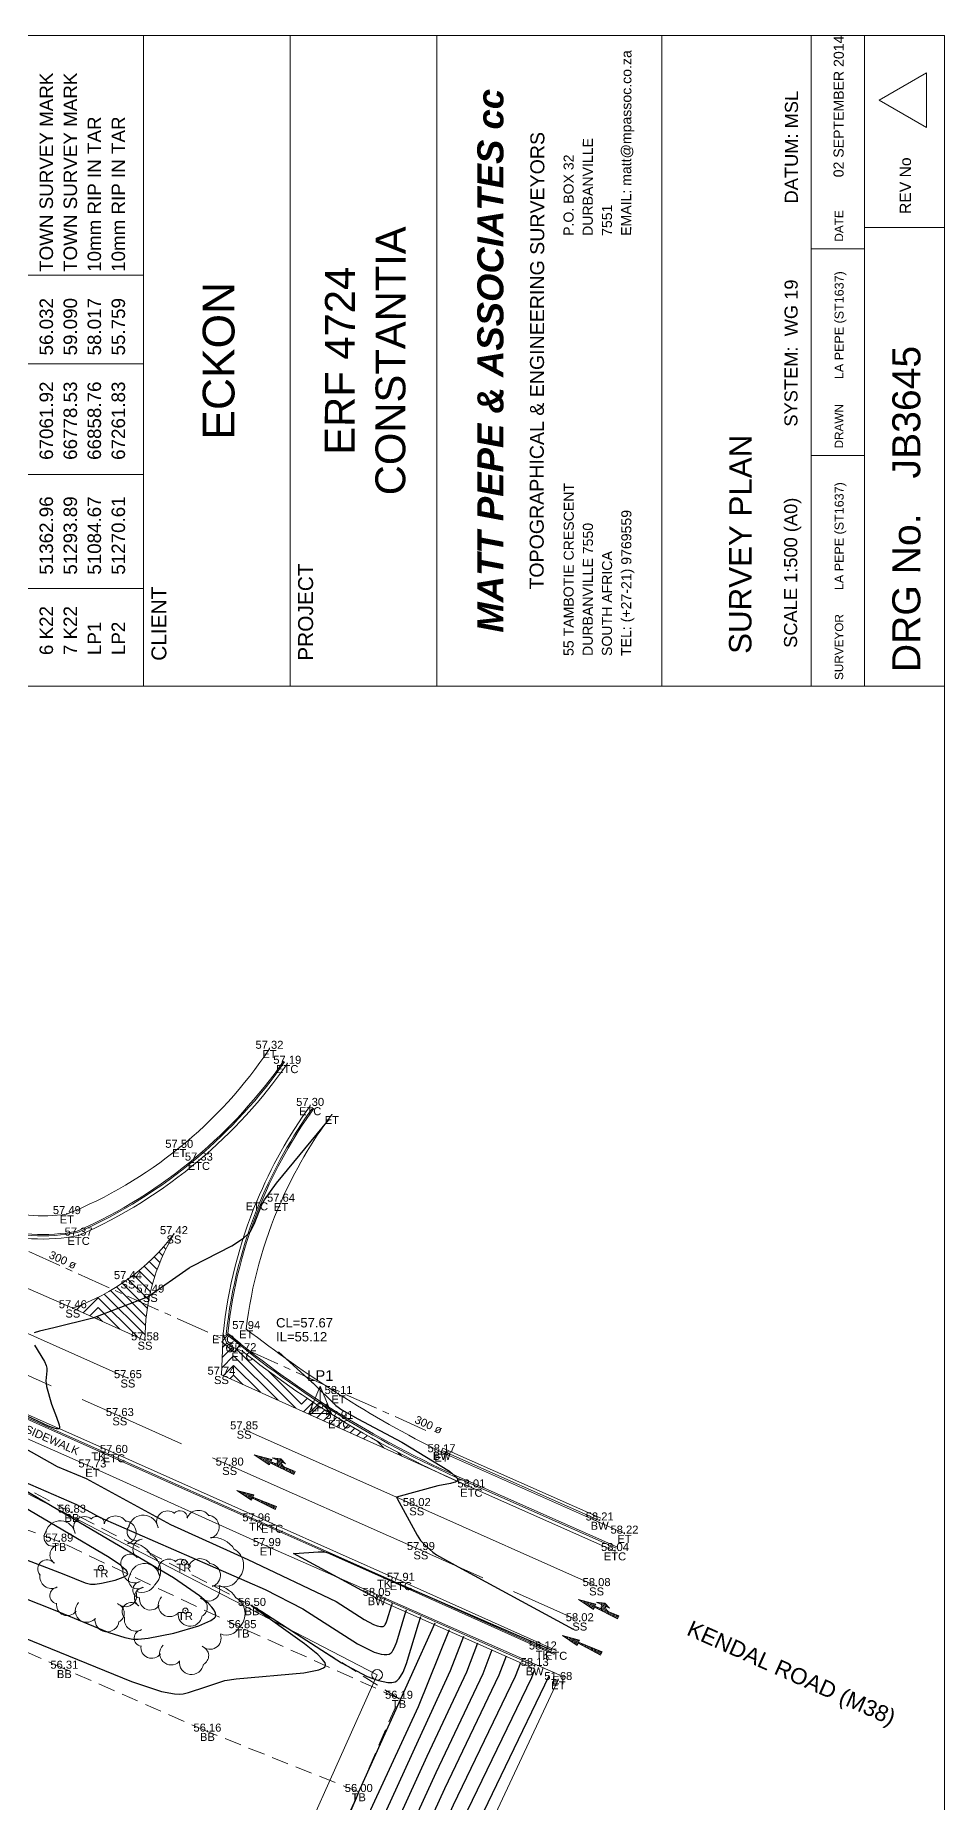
# Model space of a CAD drawing. Header units: metres. Extents: x -244 to 200, y -283 to 282.
# Drawn here: x 114.8 to 200, y 116.9 to 282.5 of the extents above; entities that cross this region are included whole.
import ezdxf
from ezdxf.enums import TextEntityAlignment as Align

# ---------------------------------------------------------------- set-up
doc = ezdxf.new("R2010")
doc.units = ezdxf.units.M
for name, pattern in [('CENTER', [50.800000000000004, 31.75, -6.35, 6.35, -6.35]), ('DASHED2', [9.524999999999999, 6.35, -3.175]), ('HIDDEN2', [4.762499999999999, 3.175, -1.5875])]:
    doc.linetypes.add(name, pattern=pattern)
for name, color, linetype, lineweight in [('BANKS', 12, 'Continuous', 0), ('CONTOURS', 1, 'Continuous', 0), ('CONTROL', 7, 'Continuous', 0), ('DESCRIPTIONS', 1, 'Continuous', 0), ('LEVELS', 1, 'Continuous', 0), ('POINTS', 1, 'Continuous', 0), ('ROAD_PAINT', 12, 'Continuous', 0), ('ROADS', 5, 'Continuous', 0), ('STORM_WATER', 1, 'Continuous', 0), ('SW_TEXT', 10, 'Continuous', 0), ('TITLE', 3, 'Continuous', 0), ('TREES', 14, 'Continuous', 0), ('WALLS', 11, 'Continuous', 0)]:
    doc.layers.add(name, color=color, linetype=linetype, lineweight=lineweight)
doc.layers.add('CADASTRAL', color=7, linetype='Continuous')
doc.styles.add('Arial', font='arial.ttf', dxfattribs={"height": 1.68})
doc.styles.add('Arial Bold Italic', font='arialbi.ttf', dxfattribs={"height": 3.92})
doc.styles.add('DEFAULT', font='Arial', dxfattribs={"height": 2.24})
doc.styles.add('DEFAULT$0$', font='Arial', dxfattribs={"height": 2.4})
pattern_1 = [(45, (0, 0), (1.110223024625157e-16, 0.9071423681210248), [8.9802589, -8.9802589]), (135, (0, 0), (-1.110223024625157e-16, -0.9071423681210248), [8.9802589, -8.9802589])]

msp = doc.modelspace()

# ---------------------------------------------------------------- hatches: boundary and pattern name
at = {"layer": 'ROAD_PAINT', "linetype": 'Continuous', "lineweight": 0}
h = msp.add_hatch(dxfattribs=at)
h.set_pattern_fill('LT124 RAILW', color=2, scale=0.5, style=0)
h.set_pattern_definition(pattern_1)
edge = h.paths.add_edge_path(flags=0)
edge.add_arc((144.1604263566438, 160.3324543999698), 19.12160249321646, 149.09974072952, 170.4884177566396)
edge.add_line((125.3017034994596, 163.4922414346445), (121.9945055303787, 164.9824276622273))
edge.add_arc((111.2603352978246, 182.730514333048), 20.74167281239429, 301.1658499350459, 322.6685982181693)
edge = h.paths.add_edge_path(flags=0)
edge.add_line((121.9945055303787, 164.9824276622273), (125.3017034994596, 163.4922414346445))
edge.add_arc((144.16042635664, 160.3324543999701), 19.12160249321266, 170.4884177566386, 180.4021010712116)
edge.add_line((125.0392947515138, 160.1982603319921), (118.2709947516414, 163.2095603328198))
edge.add_arc((111.2603352978258, 182.7305143330452), 20.74167281239121, 289.7549938360876, 301.1658499350472)
h = msp.add_hatch(dxfattribs=at)
h.set_pattern_fill('LT124 RAILW', color=2, scale=0.5, style=0)
h.set_pattern_definition(pattern_1)
edge = h.paths.add_edge_path(flags=0)
edge.add_line((132.2071947516743, 156.9777603321709), (155.6321947517848, 146.4155603311963))
edge.add_line((155.6321947517848, 146.4155603311963), (152.4403903608142, 147.854726877248))
edge.add_arc((193.1492168496629, 233.8803530768523), 95.17151315983803, 238.38374815836738, 244.6756709999857, ccw=False)
edge.add_arc((193.1492168496688, 233.8803530768614), 95.1715131598489, 231.7067398433437, 238.3837481583673, ccw=False)
edge.add_line((134.1726947517613, 159.1850603311313), (133.23609475165, 159.5533603318036))
edge.add_line((133.23609475165, 159.5533603318036), (132.6926947516841, 159.9642603322864))
edge.add_line((132.6926947516841, 159.9642603322864), (132.3611947517275, 160.8006603321992))
edge.add_line((132.3611947517275, 160.8006603321992), (132.2071947516743, 156.9777603321709))

# ---------------------------------------------------------------- linework, layer by layer
at = {"layer": 'BANKS', "color": 9, "linetype": 'HIDDEN2', "lineweight": 0, "ltscale": 0.5}
for p, q in [((118.1945947515124, 144.0500603322871), (109.3831947517174, 148.7381603317335)), ((135.0694947517405, 135.3103603324853), (118.1945947515124, 144.0500603322871)), ((117.4781947518059, 129.4265603329986), (103.7124947515986, 135.4863603315316)), ((148.8514947516306, 126.6108603328466), (135.0694947517405, 135.3103603324853)), ((130.889594751643, 123.5321603324264), (117.4781947518059, 129.4265603329986)), ((145.0757947516831, 117.8762603322975), (130.889594751643, 123.5321603324264))]:
    msp.add_line(p, q, dxfattribs=at)
at = {"layer": 'BANKS', "color": 1, "linetype": 'HIDDEN2', "lineweight": 0, "ltscale": 0.5}
for p, q in [((117.0077947515092, 141.3379603326321), (106.8759947516519, 145.0597603321075)), ((134.1746947516513, 133.2264603315853), (117.0077947515092, 141.3379603326321)), ((148.8514947516306, 126.6108603328466), (134.1746947516513, 133.2264603315853)), ((145.0757947516831, 117.8762603322975), (148.8514947516306, 126.6108603328466)), ((138.4834947515992, 103.1238603317179), (145.0757947516831, 117.8762603322975))]:
    msp.add_line(p, q, dxfattribs=at)
at = {"layer": 'CADASTRAL', "color": 1, "linetype": 'Continuous', "lineweight": 0}
for p, q in [((97.18589475173212, 154.5443603326567), (146.806894751775, 128.8553603319451)), ((146.806894751775, 128.8553603319451), (107.5498947516826, 41.37536033196375))]:
    msp.add_line(p, q, dxfattribs=at)
msp.add_circle((146.806894751775, 128.8553603319451), 0.5, dxfattribs=at)
at = {"layer": 'CONTOURS', "color": 6, "linetype": 'Continuous', "lineweight": -3, "flags": 128}
for points in [[(129.2781004244753, 167.0571681335568), (129.4578187727893, 167.1576688480563), (133.1844633676374, 169.0654739746824), (134.2802659919253, 169.7767300056294), (134.7512183849321, 170.1975175528787), (134.8844041795456, 170.367450743448), (135.0138679231168, 170.5777257173322), (135.2627550960169, 171.0891279592179), (136.0038057105339, 172.927905025892), (136.2429298291172, 173.3650591098703), (137.358271949779, 174.9174495544285), (142.2550264032325, 180.8341206521727)], [(129.2781004244753, 167.0571681335568), (129.1649219605679, 166.9749201051891), (125.3319641818162, 164.2769192545675), (120.154729040747, 162.2735271234997), (116.4802579622628, 161.3809988517314), (115.1616933559926, 161.0624590404332), (114.6451764309241, 160.8989426409826)], [(114.6887304294142, 159.7532277950086), (115.6264956353843, 158.2054001702927), (115.7779779389675, 157.8531618611887), (115.8143863073274, 157.7021871935576), (115.824986186708, 157.5914756902494), (115.8235751534157, 157.331423657015), (115.7538572792037, 156.3951929118484), (115.7610223264419, 156.1691044634208), (115.8126255095922, 155.8767688986845), (116.2891303842407, 154.2204711535014), (116.7419905443094, 153.0142200444825), (116.9964086288455, 152.2708963709883), (117.0339218085428, 152.0508956797421), (117.0322523243449, 151.9978735316545), (117.0224419335791, 151.9566364558414), (117.0038582555717, 151.9281620713882), (116.9628438909494, 151.9048672011122), (116.9048942517984, 151.8946637306362), (116.8313136320503, 151.8966135596856), (116.7434063256005, 151.9097785861231), (116.529828828352, 151.9660018328577), (115.988142526141, 152.1717542796396), (113.9852686309896, 153.0835958141834)], [(108.739395934972, 152.911723582074), (116.8167218412855, 148.3861085828394), (119.5246651645866, 147.2463582116179), (127.4187838792204, 142.9271472841501), (134.6709487079497, 139.6659033652395), (142.9466400485981, 135.7340744202957), (145.5949055133824, 134.028205987066), (146.4487688165028, 133.5740242186002), (146.8172648012769, 133.4333730246872), (147.1310945060905, 133.3696022154763), (147.2638276670914, 133.3710595937446), (147.3784760543858, 133.3971522338688), (147.4235221529816, 133.420953488443), (147.4676429090323, 133.4579060203396), (147.510850769846, 133.5070073809475), (147.5531581827163, 133.5672551230527), (147.6351214538881, 133.7171799596399), (147.7516241837657, 134.0006038765423), (148.1466771067863, 135.3254910856485), (148.2293812246935, 135.5691803102382)], [(103.1340852836729, 140.2310386993922), (116.4232663524308, 134.9835412907414), (121.6525515758185, 132.8242303319275), (123.1450182731424, 132.3487734389491), (123.9117161818795, 132.2087408239022), (124.3889080960726, 132.194381584879), (125.335365865918, 132.2809742214158), (127.7300145358895, 132.7512421761639), (130.082780494602, 133.4526238064282), (131.2067724610752, 133.9508323040791), (131.5406314800857, 134.1871232339181), (131.6367044665094, 134.2988571026362), (131.6802741396241, 134.4050943772309), (131.6592330035783, 134.6395193785429), (131.5341049886556, 134.9080086830072), (131.3125770139086, 135.2076893644407), (131.002335998397, 135.5356884966604), (130.1464625212611, 136.2651504101232), (127.7083835159719, 137.9374869042076), (117.3915763615587, 143.9966173353605), (109.5221852570248, 148.6178209050559)], [(109.9576612985911, 148.5634059445001), (118.6288188586623, 144.8061852394603), (120.8495567763312, 143.5951240845025), (136.2935097713198, 136.8473218949512), (139.8334671578195, 135.0509915272705), (144.9646009006465, 131.7588134226389), (146.5298383820045, 130.9902000189759), (147.1840174959798, 130.7916067144834), (147.4691557495098, 130.7508005071431), (147.7225773638566, 130.753583015874), (147.9414705113668, 130.8034005519003), (148.0274750556783, 130.8488432453014), (148.1117128839614, 130.9193950966001), (148.1942077613348, 131.0131421755068), (148.2749834528731, 131.1281705517322), (148.4314723388452, 131.4144154796377), (148.6539059014977, 131.9555443590507), (149.4081631553418, 134.4850935153663), (149.5660665075702, 134.9503586855717)], [(107.1453038353793, 142.2121332264505), (117.4348776015904, 138.2904468392953), (119.440060250301, 137.4790470786393), (119.9197534377963, 137.361769029405), (120.123674925002, 137.3413072191179), (120.3589744320125, 137.3483718559146), (120.975365124119, 137.4314273381606), (122.233832408223, 137.7310736742802), (122.996658738477, 138.0012386031449), (123.2963592493834, 138.1617522882298), (123.3595704979962, 138.2125888373703), (123.4015605152526, 138.2614236585796), (123.4206032388611, 138.3078561173752), (123.4114069215793, 138.4103147815913), (123.3567180053578, 138.5276617170312), (123.2598961636613, 138.6586412717588), (123.1243010699691, 138.8019977938384), (122.7502298204563, 139.1208191346377), (121.684633930061, 139.8517367509194), (117.3234482885528, 142.4108952088282), (113.6734816728567, 144.5741410688497)], [(105.1956628379194, 135.7933427472599), (123.7712796347114, 128.2196506112814), (126.5998840250104, 127.2884340486489), (127.7981839990098, 127.069571995642), (128.2907685871178, 127.0475670895539), (128.6024499257546, 127.081826582551), (129.1320383659986, 127.1982932803221), (130.7294653217323, 127.73120380193), (132.5138228119104, 128.3252424555831), (133.5781261618031, 128.4932468254119), (139.9221968964048, 129.0555758769624), (141.3420352508838, 129.3247032049112), (141.7738888940585, 129.5014186883345), (141.903338072887, 129.6026347437873), (141.968674057789, 129.7133069541305), (141.9693571442331, 129.8333102604374), (141.9152539553179, 129.977141094394), (141.8104164184842, 130.1428876370192), (141.6588964611583, 130.328638066072), (141.2320169947488, 130.7525033014826), (139.9963538230077, 131.7561602955684), (135.0651572553033, 135.3002587356605), (135.0710878105529, 135.3167547998019), (136.0060294267824, 134.7818927890621), (143.466962844359, 129.9674547477625), (145.8792198614101, 128.6985248425044), (146.9202871836387, 128.3069771653973), (147.806557851749, 128.1306896749884), (148.1811547850812, 128.1357642803341), (148.5044649683477, 128.2096488699317), (148.6314279583749, 128.2767330026254), (148.7557828588979, 128.3808841728605), (148.8775647528237, 128.5192769705318), (148.99680872303, 128.6890859818086), (149.2278232238095, 129.1116510005668), (149.5561876192369, 129.9104848420247), (150.66964920389, 133.6446959450841), (150.9027517904469, 134.3315370609052)], [(126.6052351702601, 75.15616793185472), (126.900525075107, 75.73941463325173), (142.2919066227332, 107.8013154598884), (150.6767021020059, 125.8982570860535), (153.5761223562004, 133.093893810641)], [(121.2773971778079, 61.97826268104836), (121.4816301463798, 62.37428504088894), (143.2750815819309, 106.5209420886822), (150.6748941114274, 122.729346383363), (153.6802037123926, 129.2606753967702), (154.9128076390625, 132.4750721850432)], [(123.0736218958045, 62.61919762892649), (123.250379084282, 62.96194248227403), (145.1826483858968, 107.3848943309858), (151.4976034854917, 121.2170481798239), (155.2026557887875, 129.1262982646003), (156.2494929219392, 131.8562505603768)], [(126.6660713317979, 63.90106752375141), (126.7878769600939, 64.13725736457855), (148.9977819938431, 109.1127988155931), (153.1430222335694, 118.1924517718144), (158.2475599415266, 128.8575440011919), (158.9228634876781, 130.6186073110439)], [(128.4622960497945, 64.54200247116387), (128.5566258980034, 64.72491480596364), (150.905348797809, 109.9767510578968), (153.9657316076118, 116.6801535668783), (159.770012017907, 128.7231668699533), (160.2595487705548, 129.9997856863774)], [(130.2585207677912, 65.18293741857633), (130.325374835913, 65.31257224688306), (152.8129156017749, 110.8407032997347), (154.7884409816616, 115.1678553633392), (161.2924640942801, 128.5887897377834), (161.5962340534315, 129.3809640607797)]]:
    msp.add_lwpolyline(points, dxfattribs=at)
at = {"layer": 'CONTOURS', "color": 1, "linetype": 'Continuous', "lineweight": -3, "flags": 128}
for points in [[(140.6769983875565, 156.2855888768099), (137.5690068895274, 159.1209233701229)], [(140.6769983875565, 156.2855888768099), (140.7595014251856, 156.2068559206091), (142.9391614126071, 154.1033863537014), (143.5050816822477, 153.688920984976), (145.0026634702663, 152.8570556687191), (149.1081460587739, 150.6544976579025), (153.592955966611, 147.9375225142576), (154.1563944823283, 147.4454808142036), (154.2624841569923, 147.3100464325398), (154.3214725395155, 147.1914508496411), (154.3296158038211, 147.0912234894931), (154.2988241949861, 147.0331155722961), (154.2325424915834, 146.9775419323705), (154.1334343308699, 146.9243873427622), (154.0041633500878, 146.8735365755856), (153.6657874774174, 146.778285596054), (152.4784530529578, 146.5724090836011), (148.6081335854105, 145.5162911573425), (148.6790172137626, 145.3867703471333), (150.5411497141758, 141.9346975972876), (150.8807339374907, 141.4558924599551), (151.3994129602797, 140.8993429220282), (152.0095631291988, 140.3481034510769), (152.3702505428009, 140.0985519159585), (154.3859204109104, 138.9890407095663), (165.1876553158509, 133.1284723100252)], [(146.3833466841243, 136.2195489006117), (146.1195373359879, 136.3457567947917), (138.9719237887475, 140.2305040485226), (139.0688680833264, 140.2352422610857), (141.286795098189, 140.3919814117253), (141.8554297852607, 140.366061842069), (142.2127275535823, 140.2895832848735), (142.8240202963061, 140.0801057238132), (145.4817306104087, 138.8531718007289), (163.1908271018183, 131.1635609571822)], [(146.3833466841243, 136.2195489006117), (146.8154815974049, 135.9909039158374), (146.8926959418313, 136.1880019358359)], [(145.0223627366213, 117.8975631571375), (145.0875692839109, 117.9034992097877), (145.2200320267075, 118.1673888745718), (152.2394370733236, 133.7127154362388)], [(124.8698466138012, 63.26013257633895), (125.0191280221989, 63.54959992365912), (147.09021518987, 108.2488465732895), (152.3203128595196, 119.7047499758191), (156.7251078651534, 128.9919211333618), (157.5861782048014, 131.2374289357103)], [(132.0547454857879, 65.82387236598879), (132.0941237738152, 65.90022968826815), (154.7442782019934, 111.7572512188926), (162.932919336301, 128.7621424356475)], [(145.0223627366213, 117.8975631571375), (145.0389225199979, 117.8621957665309), (145.0231265759212, 117.758398281876), (144.8201002677597, 117.2875606627204), (138.4667491766377, 102.6023339834064)]]:
    msp.add_lwpolyline(points, dxfattribs=at)
at = {"layer": 'CONTROL', "color": 1, "linetype": 'Continuous', "lineweight": 0}
for p, q in [((141.4694897515575, 155.9202603329904), (140.4088347515563, 153.3595953325517)), ((142.5301647515545, 153.3595953325517), (141.4694897515575, 155.9202603329904)), ((141.4694897515575, 155.9202603329904), (141.4694947515527, 154.4202603329904)), ((141.4694947515527, 154.4202603329904), (140.4088347515563, 153.3595953325517)), ((141.4694947515527, 154.4202603329904), (142.5301647515545, 153.3595953325517)), ((140.4088347515563, 153.3595953325517), (142.5301647515545, 153.3595953325517))]:
    msp.add_line(p, q, dxfattribs=at)
msp.add_point((141.4694947515527, 154.4202603329904), dxfattribs=at)
at = {"layer": 'POINTS', "color": 1, "linetype": 'Continuous', "lineweight": 0}
for p in [(136.706294751013, 187.5232603321783), (138.3754947510315, 186.1183603308164), (140.518994750928, 182.1725603318773), (142.5588947509386, 181.353960333392), (128.2515947504289, 178.2428603307344), (130.087794750958, 177.0425603338517), (135.5295947509439, 173.2578603341244), (137.7887947509662, 173.1935603348538), (117.7107947503901, 172.0284603317268), (118.8175947510317, 170.0153603325598), (127.7528947505052, 170.1522603319027), (123.4362947503832, 165.9387603318319), (125.5383947504452, 164.6747603323311), (118.27099475047, 163.2095603342168), (132.3611947511381, 160.8006603321992), (134.5283729401636, 161.2615420091897), (125.0392947503424, 160.1982603319921), (133.140294751036, 159.9602603334934), (134.1726947511852, 159.1850603306666), (123.4379947505586, 156.6554603320546), (132.2071947505028, 156.9777603326365), (141.469494750956, 154.4202603339218), (143.1836947511984, 155.1681603319012), (122.6790947504924, 153.1084603341296), (143.2576947511479, 152.8343603336252), (134.3299947505147, 151.8586603300646), (120.6791205713162, 149.8281269981526), (122.1250947510198, 149.6500603309833), (152.8359947510326, 149.7094603315927), (152.8690947505238, 149.8696603323333), (120.1066947510189, 148.2883603316732), (132.9781947503725, 148.4613603358157), (155.632194751197, 146.4155603311956), (150.513194750456, 144.6700603323989), (118.1945947515124, 144.0500603322871), (135.4749445885464, 143.2350222500972), (136.9552947511475, 143.0405603339896), (167.6577947510232, 143.3187603345141), (117.0077947515092, 141.3379603326321), (136.466794751097, 140.9190603303723), (169.9855947511897, 142.087660334073), (128.6965947511926, 139.385460332036), (150.9018947505756, 140.5500603322871), (169.0949947509071, 140.4557603322901), (120.9139947510266, 138.8561603310518), (147.4562759068285, 137.8985068304464), (149.0243947510171, 137.6653603324667), (146.7592947505982, 136.2497603339143), (167.3707947503572, 137.1685603354126), (128.8251947509489, 134.8614603346214), (135.0694947517405, 135.3103603324853), (134.1746947516513, 133.2264603315853), (165.7932947504232, 133.877960331738), (162.3314225056456, 131.2277223500423), (163.5765947509644, 131.1347603318281), (117.4781947518059, 129.4265603329986), (161.5731947511013, 129.6833603344858), (163.7820113182024, 128.3690532869659), (163.8688947509581, 128.8451603348367), (148.8514947516306, 126.6108603328466), (130.889594751643, 123.5321603324264), (145.0757947516831, 117.8762603322975)]:
    msp.add_point(p, dxfattribs=at)
at = {"layer": 'ROAD_PAINT', "color": 7, "linetype": 'Continuous', "lineweight": 0}
for p, q in [((103.0470947517388, 169.8943603322841), (118.2709947516414, 163.2095603328198)), ((125.0392947515138, 160.1982603319921), (118.2709947516414, 163.2095603328198)), ((123.43799475173, 156.6554603320546), (111.7596947516722, 161.8640603334643)), ((150.5131947516275, 144.6700603323989), (134.3299947516789, 151.8586603314616)), ((132.9781947515585, 148.4613603330217), (150.901894751747, 140.5500603322871)), ((167.3707947515504, 137.1685603326187), (150.5131947516275, 144.6700603323989)), ((165.6771947515226, 135.9187603332102), (167.074633940744, 134.9858954683925)), ((165.6771947515226, 135.9187603332102), (167.3016474542394, 135.4895441170508)), ((165.8333166577426, 135.8145406705129), (165.8068260771993, 135.8845088791606)), ((165.9914201612596, 135.7090036463291), (165.9380992351735, 135.849826434976)), ((166.1495213946418, 135.6034615856586), (166.069377429634, 135.8151417206564)), ((166.3076226280238, 135.4979195249883), (166.2006505876081, 135.7804592764717)), ((166.465723861406, 135.3923774643179), (166.3319265119337, 135.7457695256652)), ((166.6238250947877, 135.2868354036475), (166.4631996699077, 135.7110870814811)), ((166.7819263281697, 135.1812933429773), (166.5944778643683, 135.6764023671611)), ((166.9400325980384, 135.0757490121718), (166.7257510223426, 135.6417199229766)), ((167.0841798589865, 135.0070738940686), (166.8570269466682, 135.6070301721703)), ((167.1483883611436, 135.1495258778552), (166.9883051411284, 135.5723454578506)), ((167.074633940744, 134.9858954683925), (167.1654393461422, 135.1873549278559)), ((167.2125968633007, 135.2919778616418), (167.1195782991026, 135.5376630136662)), ((169.3360906975311, 134.087765738741), (167.1654393461422, 135.1873549278559)), ((167.2108420488413, 135.2880846575877), (167.3016474542394, 135.4895441170508)), ((167.82760401439, 135.0431424751762), (167.2108420488413, 135.2880846575877)), ((167.2727982014142, 135.1329711619134), (167.2146411969496, 135.2865782682633)), ((167.2768053654575, 135.4344298454281), (167.2508542234283, 135.5029732628599)), ((167.3496055623419, 135.6497192521881), (168.1591398866685, 135.5635787116762)), ((167.8532542109982, 135.4227057386919), (167.3496055623419, 135.6497192521881)), ((167.4189764604708, 135.058920640432), (167.353690568573, 135.2313569107006)), ((167.4484466096405, 135.6051678501644), (167.4350237766663, 135.6406319213802)), ((167.5651547195274, 134.9848701189507), (167.4927427065477, 135.1761282465161)), ((167.5909036299131, 135.5409570778721), (167.5581251327476, 135.6275332374655)), ((167.7113352487193, 134.9108246339556), (167.6317971146577, 135.1209046188183)), ((167.7333556136989, 135.4767485757148), (167.6812264888293, 135.6144345535512)), ((167.8575135077759, 134.8367741124742), (167.7708464862813, 135.0656832612555)), ((168.1498700258889, 134.6886730695113), (167.8043278449106, 135.6013358696368)), ((167.8231654899203, 135.3307438596367), (167.8086697528967, 135.2350743601763)), ((167.8086697528967, 135.2350743601763), (167.8101610591165, 135.1383192146355)), ((167.8101610591165, 135.1383192146355), (167.82760401439, 135.0431424751762)), ((168.0036917668323, 134.7627235909929), (167.8122049262739, 135.268487939636)), ((167.8532542109982, 135.4227057386919), (167.8231654899203, 135.3307438596367)), ((168.2960482849458, 134.6146225480298), (167.9274292009923, 135.5882371857221)), ((168.1954204792494, 135.1924592308654), (168.05053559356, 135.5751362316724)), ((168.1591398866685, 135.5635787116762), (168.5885812380366, 135.0912660089875)), ((168.3031685853293, 135.2199122969505), (168.1829816845075, 135.5373557799202)), ((168.5885812380366, 135.0912660089875), (168.1856623191112, 135.2728768197843)), ((168.1856623191112, 135.2728768197843), (168.2007057381692, 135.1621052862712)), ((168.2007057381692, 135.1621052862712), (168.2355498066867, 135.0558856728939)), ((168.2355498066867, 135.0558856728939), (168.2890445160144, 134.9577298349226)), ((168.4422288141372, 134.5405770630348), (168.2755838087164, 134.9807279495166)), ((168.2890445160144, 134.9577298349226), (168.3594253198013, 134.8708751883029)), ((168.3594253198013, 134.8708751883029), (168.4443637098037, 134.7981952562787)), ((168.4456205691151, 135.1557037947933), (168.3854242674883, 135.3147082243862)), ((169.4722988056284, 134.3899549279357), (168.4443637098037, 134.7981952562787)), ((168.5884121096803, 134.4665242714182), (168.466106183723, 134.7895646265498)), ((168.5880775893878, 135.0914930225009), (168.5878645803337, 135.0920556323659)), ((168.734590368737, 134.3924737499368), (168.6051532852112, 134.7343382325008)), ((168.8807686277935, 134.3184232284551), (168.7442076933212, 134.6791146048027)), ((169.0269468868501, 134.2443727069736), (168.8832570649448, 134.6238932472399)), ((169.1731251459066, 134.1703221854922), (169.0223092029198, 134.5686645830556)), ((169.3193056750985, 134.0962767004974), (169.1613636110297, 134.5134409553577)), ((169.3929280709049, 134.2138642509054), (169.300412982653, 134.4582195977949)), ((169.3360906975311, 134.087765738741), (169.4722988056284, 134.3899549279357)), ((169.4571365730619, 134.3563162346922), (169.439465120628, 134.4029909336106)), ((164.1902947516501, 132.5375603321008), (165.5474028598667, 131.6097089811639)), ((164.1902947516501, 132.5375603321008), (165.7749704272935, 132.100006278475)), ((164.2542812611146, 132.4938096894177), (164.2436666284059, 132.5228235115746)), ((164.4078195695052, 132.3888348632483), (164.3717231319167, 132.4874623170147)), ((164.5613578778959, 132.2838600370791), (164.4997868140761, 132.4521037497521)), ((164.7149033649352, 132.178887838207), (164.6278455932627, 132.4167474581651)), ((164.8684416733259, 132.0739130120377), (164.7559092754222, 132.3813888909024)), ((165.0219799817166, 131.9689381858683), (164.8839657789333, 132.3460276963423)), ((165.1755182901072, 131.863963359699), (165.0120294610927, 132.3106691290798)), ((165.3290565984978, 131.7589885335296), (165.1400882402791, 132.2753128374927)), ((165.4825949068885, 131.6540137073603), (165.2681496467631, 132.2399493672571)), ((165.5846010544382, 131.6898529773825), (165.3962084259497, 132.20459307567)), ((165.6617112844058, 131.7937050403654), (165.5242721081092, 132.1692345084074)), ((165.5474028598667, 131.6097089811639), (165.6384298868374, 131.8058279000884)), ((167.7502244815159, 130.7064711439468), (165.6384298868374, 131.8058279000884)), ((165.7133337516557, 131.9672092554984), (165.6523357902687, 132.1338759411447)), ((165.6839434003226, 131.9038873595507), (165.7749704272935, 132.100006278475)), ((167.8867650219718, 131.0006495223336), (165.6839434003226, 131.9038873595507)), ((165.8039259414385, 131.7196701898662), (165.7457864795127, 131.8785265057841)), ((165.9461405984711, 131.6456353393672), (165.8812354943792, 131.8229887571737)), ((166.0883575311794, 131.5716053918411), (166.0166796062727, 131.7674532842391)), ((166.2305721882121, 131.497570541342), (166.1521263454636, 131.7119106326556)), ((166.3727868452449, 131.4235356908429), (166.2875704573572, 131.6563751597207)), ((166.5150015022774, 131.3495008403438), (166.4230194722238, 131.6008374111102)), ((166.6572161593103, 131.2754659898447), (166.5584613084417, 131.5452970352025)), ((166.7994379949915, 131.2014337666428), (166.6939103233082, 131.489759286592)), ((166.9416526520243, 131.1273989161437), (166.8293593381748, 131.4342215379816)), ((167.0838673090569, 131.0533640656446), (166.9648011743927, 131.3786811620737)), ((167.2260819660895, 130.9793292151456), (167.1002501892592, 131.3231434134633)), ((167.3682966231222, 130.9052943646464), (167.2356943011528, 131.2676079405285)), ((167.510511280155, 130.8312595141474), (167.3711433160193, 131.2120701919179)), ((167.6527282128633, 130.7572295666212), (167.5065851522374, 131.1565298160103)), ((167.7704643409628, 130.7500781855698), (167.642034167104, 131.1009920673997)), ((167.7502244815159, 130.7064711439468), (167.8867650219718, 131.0006495223336)), ((167.8348318274093, 130.8887587761141), (167.7774831819704, 131.0454543187893))]:
    msp.add_line(p, q, dxfattribs=at)
at = {"layer": 'ROAD_PAINT', "color": 2, "linetype": 'Continuous', "lineweight": 0}
for p, q in [((132.2071947516743, 156.9777603321709), (132.3611947517275, 160.8006603321991)), ((155.6321947517863, 146.4155603311956), (132.2071947516743, 156.9777603321709)), ((135.2685947517384, 149.4660603324883), (136.68659475164, 148.5215603321431)), ((135.2685947517384, 149.4660603324883), (136.916270427432, 149.0325062780776)), ((135.4270137117275, 149.3605407924499), (135.4000792706588, 149.4314627189462)), ((135.5874434190135, 149.253687468627), (135.5332290903898, 149.396429770539)), ((135.7478708295431, 149.1468290353446), (135.6663840195804, 149.3613945253752)), ((135.9082982400725, 149.0399706020623), (135.7995338393117, 149.3263615769678)), ((136.0687256506022, 148.9331121687799), (135.9326864717456, 149.2913212223443)), ((136.2291530611312, 148.8262537354977), (136.0658362914767, 149.2562882739374)), ((136.3895804716607, 148.7193953022154), (136.1989912206673, 149.2212530287732)), ((136.5500129916498, 148.6125345721764), (136.3321410403987, 149.1862200803661)), ((136.6962526138071, 148.5430456091696), (136.4652936728326, 149.1511797257427)), ((136.7612140819482, 148.6875615605178), (136.598448602023, 149.1161444805786)), ((136.8261755500891, 148.832077511866), (136.7315984217542, 149.0811115321716)), ((136.9647352923324, 149.1949770888895), (137.785710427502, 149.1084662779096)), ((137.4756812382647, 148.965301413097), (136.9647352923324, 149.1949770888895)), ((137.0650084342215, 149.1499032375152), (137.0513606847683, 149.185850714277)), ((137.2095294950285, 149.0849394726172), (137.1762017807194, 149.1726957285755)), ((137.354045446376, 149.019978004476), (137.3010428766707, 149.1595407428743)), ((137.777215854352, 148.22128269569), (137.425883972622, 149.146385757173)), ((137.9255205162385, 148.1463450543042), (137.5507250685733, 149.1332307714715)), ((137.8228837652674, 148.7321803208499), (137.6755712739836, 149.1200734890134)), ((137.785710427502, 149.1084662779096), (138.2216623193264, 148.6299749264396)), ((137.9321143612258, 148.7601298351544), (137.8099136796606, 149.0819003049301)), ((136.68659475164, 148.5215603321431), (136.7784650219569, 148.7259387105169)), ((138.9806920489017, 147.6131765478422), (136.7784650219569, 148.7259387105169)), ((136.8244001571153, 148.8281278997039), (136.916270427432, 149.0325062780776)), ((137.4500641003488, 148.5803891901031), (136.8244001571153, 148.8281278997039)), ((136.887385586277, 148.6709034345454), (136.8282541373856, 148.8266043180813)), ((136.89113701823, 148.9765934632139), (136.8647510541882, 149.0460711775482)), ((137.0356902481635, 148.5959657931596), (136.9693104644103, 148.7707524958873)), ((137.1839949100498, 148.5210281517739), (137.1103696041377, 148.7148932674771)), ((137.3323018686929, 148.4460956198475), (137.2514310406221, 148.6590391485265)), ((137.4806065305793, 148.3711579784616), (137.392487367647, 148.6031873263325)), ((137.4452657525686, 148.8720188671508), (137.4306657395754, 148.774992844985)), ((137.4306657395754, 148.774992844985), (137.4322780711776, 148.6768824952484)), ((137.4322780711776, 148.6768824952484), (137.4500641003488, 148.5803891901031)), ((137.6289111924657, 148.2962203370759), (137.4342159114742, 148.8088786236354)), ((137.4756812382647, 148.965301413097), (137.4452657525686, 148.8720188671508)), ((138.2216623193264, 148.6299749264396), (137.8129055625802, 148.8137154670736)), ((137.8129055625802, 148.8137154670736), (137.8282745441804, 148.7014062073334)), ((137.8282745441804, 148.7014062073334), (137.8637171195668, 148.5937331848868)), ((137.8637171195668, 148.5937331848868), (137.9180635203613, 148.4942563100046)), ((138.0738274748815, 148.0714125223777), (137.9043902641488, 148.517562987306)), ((137.9180635203613, 148.4942563100046), (137.989521107105, 148.4062565694438)), ((137.989521107105, 148.4062565694438), (138.0757257468255, 148.3326453710434)), ((138.0766303125731, 148.6951683670133), (138.0154253858448, 148.8563401475768)), ((139.1184974543769, 147.9197441154028), (138.0757257468255, 148.3326453710434)), ((138.2221372462274, 147.9964725842351), (138.0977820343927, 148.323916215633)), ((138.2211513733803, 148.6302046021153), (138.2209347952723, 148.6307748807641)), ((138.3704419081137, 147.9215349428494), (138.2388360646607, 148.2680592839797)), ((138.5187465700001, 147.8465973014633), (138.379897501145, 148.212205165029)), ((138.6670512318864, 147.7716596600773), (138.5209538281699, 148.1563533428349)), ((138.8153558937727, 147.6967220186916), (138.6620129678976, 148.1004941144248)), ((138.9636628524159, 147.6217894867654), (138.8030744043818, 148.0446399954741)), ((139.0381959478496, 147.7411020843259), (138.9441307314065, 147.9887881732801)), ((138.9806920489017, 147.6131765478422), (139.1184974543769, 147.9197441154028)), ((139.1031574159905, 147.8856180356741), (139.0851898711342, 147.93292894487)), ((133.6480947517848, 146.1292603327893), (135.0196758327127, 145.215496818869)), ((133.6480947517848, 146.1292603327893), (135.2418920490693, 145.7097265485708)), ((133.7127636886695, 146.0861739119593), (133.7017738447574, 146.1151304349369)), ((133.8679394298684, 145.9827929301566), (133.8305674932698, 146.0812254386854)), ((134.0231151710672, 145.8794119483537), (133.9593683062418, 146.0473231625691)), ((134.1782980767256, 145.7760336866861), (134.0881641769164, 146.0134231086152)), ((134.3334738179246, 145.6726527048833), (134.2169649898884, 145.9795208324989)), ((134.4886495591234, 145.5692717230806), (134.3457586384008, 145.9456158362476)), ((134.6438253003224, 145.4658907412778), (134.4745594513728, 145.9117135601313)), ((134.7990010415212, 145.362509759475), (134.6033553220474, 145.8778135061773)), ((134.95417678272, 145.2591287776722), (134.7321539128571, 145.8439062877639)), ((135.0559992954384, 145.296283610486), (134.8609497835318, 145.8100062338098)), ((135.132046305605, 145.4013167543916), (134.9897505965037, 145.7761039576934)), ((135.0196758327127, 145.215496818869), (135.1085623192554, 145.4131887107497)), ((137.238729886673, 144.3365914128409), (135.1085623192554, 145.4131887107497)), ((135.1817047868691, 145.575864426281), (135.1185514094757, 145.7422016815773)), ((135.1530055625268, 145.51203465669), (135.2418920490693, 145.7097265485708)), ((137.372059616487, 144.6331292506619), (135.1530055625268, 145.51203465669)), ((135.2754982643787, 145.3288145928639), (135.2153043940104, 145.4873569162671)), ((135.4189502231523, 145.2563124313363), (135.3517515068426, 145.4333153446072)), ((135.5624044040883, 145.1838152121059), (135.4881936773774, 145.3792759951095)), ((135.705856362862, 145.1113130505782), (135.6246385680472, 145.3252294811523)), ((135.8493083216357, 145.0388108890506), (135.7610807385822, 145.2711901316547)), ((135.9927602804094, 144.9663087275229), (135.8975278514141, 145.2171485599946)), ((136.1362122391829, 144.8938065659953), (136.0339677997868, 145.1631042681996)), ((136.2796713624162, 144.8213071246027), (136.1704149126188, 145.1090626965396)), ((136.42312332119, 144.7488049630751), (136.3068620254509, 145.0550211248799)), ((136.5665752799636, 144.6763028015474), (136.4433019738235, 145.0009768330847)), ((136.7100272387373, 144.6038006400198), (136.5797490866557, 144.9469352614249)), ((136.853479197511, 144.5312984784919), (136.7161912571904, 144.8928959119272)), ((136.9969311562847, 144.4587963169644), (136.8526383700226, 144.8388543402673)), ((137.1403853372205, 144.3862990977341), (136.9890783183951, 144.7848100484722)), ((137.2584937969558, 144.3805482050005), (137.1255254312271, 144.7307684768122)), ((137.238729886673, 144.3365914128409), (137.372059616487, 144.6331292506619)), ((137.3213476537523, 144.5203410840467), (137.2619725440592, 144.6767269051523))]:
    msp.add_line(p, q, dxfattribs=at)
at = {"layer": 'ROAD_PAINT', "color": 7, "linetype": 'DASHED2', "lineweight": 0}
for p, q in [((110.4445947515487, 158.521160332486), (122.6790947516784, 153.1084603327326)), ((122.6790947516784, 153.1084603327326), (132.9781947515585, 148.4613603330217)), ((150.901894751747, 140.5500603322871), (165.7932947515947, 133.877960331738))]:
    msp.add_line(p, q, dxfattribs=at)
at = {"layer": 'ROAD_PAINT', "color": 7, "linetype": 'Continuous', "lineweight": 0}
for centre, radius, start, end in [((111.2603352978242, 182.7305143330484), 20.74167281239481, 289.7549938360887, 322.6685982181693), ((144.1604263566436, 160.3324543999699), 19.1216024932162, 149.0997407295197, 180.4021010712107)]:
    msp.add_arc(centre, radius, start, end, dxfattribs=at)
at = {"layer": 'ROADS', "color": 9, "linetype": 'Continuous', "lineweight": 0}
for p, q in [((132.3611947517275, 160.8006603321992), (132.6926947516841, 159.9642603322864)), ((132.6926947516841, 159.9642603322864), (133.23609475165, 159.5533603318036)), ((133.23609475165, 159.5533603318036), (134.17269475176, 159.1850603311323)), ((122.1250947515946, 149.6500603314489), (109.4713947515847, 155.2788603324443)), ((120.1066947516083, 148.2883603316732), (107.6843947515736, 153.7483603311703)), ((136.9552947517368, 143.0405603325926), (122.1250947515946, 149.6500603314489)), ((169.985594751779, 142.087660332676), (152.8359947516292, 149.7094603315927)), ((136.4667947516718, 140.9190603313036), (120.1066947516083, 148.2883603316732)), ((169.0949947514891, 140.4557603322901), (155.6321947517863, 146.4155603311956)), ((149.0243947515992, 137.6653603324667), (136.9552947517368, 143.0405603325926)), ((163.8688947515548, 128.8451603334397), (136.4667947516718, 140.9190603313036)), ((163.576594751561, 131.1347603318281), (149.0243947515992, 137.6653603324667)), ((163.7820113182024, 128.3690532869659), (156.286594751793, 112.4139603334479))]:
    msp.add_line(p, q, dxfattribs=at)
at = {"layer": 'ROADS', "color": 1, "linetype": 'Continuous', "lineweight": 0}
for p, q in [((121.9522227202086, 149.2618074716108), (109.2991088769183, 154.890346729982)), ((122.0030674353018, 149.3759994892193), (109.3497811930042, 155.0046154365852)), ((136.7823361413504, 142.6523460591459), (121.9522227202085, 149.2618074716108)), ((136.8332063208998, 142.766526727796), (122.003067435301, 149.3759994892196)), ((169.2164334651964, 140.7300824765168), (155.7520475060858, 146.6905845582632)), ((169.2670329292411, 140.8443833699446), (155.8019854135987, 146.8051783138441)), ((148.8509359313588, 137.2773688368582), (136.7823361413504, 142.6523460591459)), ((148.90195323143, 137.3914839826251), (136.8332063208998, 142.766526727796)), ((163.4025862630869, 130.7470155111807), (148.8509359313587, 137.2773688368582)), ((163.4537652302851, 130.8610581054888), (148.90195323143, 137.3914839826251))]:
    msp.add_line(p, q, dxfattribs=at)
at = {"layer": 'ROADS', "color": 9, "linetype": 'Continuous', "lineweight": 0}
for centre, radius, start, end in [((102.0936418609496, 210.5649081316101), 41.5806838981981, 308.9829461565712, 326.348288210419), ((99.86464807628816, 212.9631878492119), 46.94390350320679, 310.0768183945862, 325.1207321247637), ((176.4189045356065, 156.2264259566652), 44.29453026642037, 144.1430294732949, 157.3870341214119), ((175.9709634690222, 156.3488257706209), 41.73275800210244, 143.1893213630408, 156.1944833972868), ((102.0936418609496, 210.5649081316101), 41.58068389819812, 292.0605806643633, 308.9829461565713), ((99.86464807628816, 212.9631878492119), 46.94390350320679, 293.811946423833, 310.0768183945862), ((115.4266480711081, 187.949603054279), 16.08415716317465, 252.639161102527, 278.1643008521864), ((176.4189045356065, 156.2264259566652), 44.29453026642037, 157.3870341214119, 174.0725773287703), ((175.9709634690222, 156.3488257706209), 41.73275800210244, 156.1944833972868, 173.2395530330153), ((115.4041776627543, 188.0409419584534), 18.34592622876147, 253.0482213181346, 280.7228565068448), ((202.0029421517181, 247.9116470870377), 109.8228491717202, 232.092053529792, 237.6165445628261), ((193.1492168496627, 233.8803530768523), 95.1715131598381, 231.7067398433422, 238.3837481583676), ((202.0029421517181, 247.9116470870377), 109.8228491717202, 237.6165445628261, 243.4042191988782), ((193.1492168496627, 233.8803530768523), 95.1715131598381, 238.3837481583676, 246.7836409165535)]:
    msp.add_arc(centre, radius, start, end, dxfattribs=at)
at = {"layer": 'ROADS', "color": 1, "linetype": 'Continuous', "lineweight": 0}
for centre, radius, start, end in [((99.86464807628816, 212.9631878492119), 46.51890350320679, 310.0768183945862, 325.1207321247637), ((99.86464807628816, 212.9631878492119), 46.64390350320679, 310.0768183945862, 325.1207321247637), ((176.4189045356065, 156.2264259566652), 43.99453026642036, 144.1430294732949, 157.3870341214118), ((176.4189045356065, 156.2264259566652), 43.86953026642036, 144.1430294732948, 157.3870341214119), ((99.86464807628816, 212.9631878492119), 46.51890350320685, 293.872221125799, 310.0768183945862), ((99.86464807628816, 212.9631878492119), 46.64390350320679, 293.8543327731821, 310.0768183945862), ((176.4189045356065, 156.2264259566652), 43.99453026642036, 157.3870341214118, 174.043210274749), ((176.4189045356065, 156.2264259566652), 43.86953026642036, 157.3870341214119, 173.9557795270589), ((115.4041776627543, 188.0409419584534), 18.04592622876147, 253.104268199261, 280.6138496787931), ((115.4041776627543, 188.0409419584534), 17.92092622876144, 253.1280358704931, 280.5675142996346), ((193.1492168496627, 233.8803530768523), 94.8715131598381, 230.3890939281111, 238.3837481583676), ((193.1492168496627, 233.8803530768523), 94.74651315983797, 230.4296070268205, 238.3837481583676), ((193.1492168496627, 233.8803530768523), 94.8715131598381, 238.3837481583676, 246.78468672869), ((193.1492168496627, 233.8803530768523), 94.7465131598381, 238.3837481583676, 246.7851239490513)]:
    msp.add_arc(centre, radius, start, end, dxfattribs=at)
at = {"layer": 'STORM_WATER', "color": 2, "linetype": 'CENTER', "lineweight": 0, "ltscale": 0.1}
for p, q in [((95.62103656042048, 176.8660163073717), (132.4329937876666, 160.2789621959256)), ((151.3747051645946, 151.7440399794031), (133.8475957155986, 159.6415584691985))]:
    msp.add_line(p, q, dxfattribs=at)
at = {"layer": 'STORM_WATER', "color": 2, "linetype": 'Continuous', "lineweight": 0}
for p, q in [((132.8731465721293, 160.8211504824581), (132.2428776211505, 160.0447736091344)), ((134.0377118821147, 159.8757470559897), (132.8731465721293, 160.8211504824581)), ((132.2428776211505, 160.0447736091344), (133.407442931136, 159.099370182666)), ((133.407442931136, 159.099370182666), (134.0377118821147, 159.8757470559897))]:
    msp.add_line(p, q, dxfattribs=at)
at = {"layer": 'TITLE', "color": 5, "linetype": 'Continuous', "lineweight": 0}
for p, q in [((-200, 282.49975), (200, 282.49975)), ((124.901, 221.49975), (124.901, 282.49975)), ((200, 282.49975), (200, -282.49975)), ((70.2980475079953, 221.49975), (200, 221.49975))]:
    msp.add_line(p, q, dxfattribs=at)
at = {"layer": 'TITLE', "color": 3, "linetype": 'Continuous', "lineweight": 0}
for p, q in [((138.651, 221.49975), (138.651, 282.49975)), ((152.401, 221.49975), (152.401, 282.49975)), ((173.5, 221.49975), (173.5, 282.49975)), ((187.5, 282.49975), (187.5, 221.49975)), ((192.5, 221.49975), (192.5, 282.49975)), ((198.301, 278.99525), (193.867, 276.43525)), ((198.301, 273.87525), (198.301, 278.99525)), ((193.867, 276.43525), (198.301, 273.87525)), ((192.5, 264.49975), (200, 264.49975)), ((187.5, 262.49975), (192.5, 262.49975)), ((105.0445597180616, 260.0255051062765), (124.9009993532485, 260.0255129047678)), ((105.0445597180616, 251.7113726062765), (124.9010000232381, 251.7113804047683)), ((187.5, 243.11725), (192.5, 243.11725)), ((105.0445597180616, 241.3592846062765), (124.9010008574551, 241.3592924047655)), ((105.0445597180616, 230.6735486062764), (124.9010017185616, 230.673523482741))]:
    msp.add_line(p, q, dxfattribs=at)
at = {"layer": 'TREES', "color": 3, "linetype": 'Continuous', "lineweight": 0}
for centre in [(128.696594751782, 139.385460332036), (120.913994751616, 138.8561603315175), (128.8251947515455, 134.8614603332244)]:
    msp.add_circle(centre, 0.25, dxfattribs=at)
for centre, radius, start, end in [((127.1491879726475, 143.2007498568867), 1.01736774172599, 50.09877666782629, 209.3210609650462), ((128.301959979048, 143.5057056369272), 0.7270267688809691, 2.514367067692666, 136.3735425338679), ((130.0601188796483, 143.0832279371109), 1.185730036434441, 38.7033815118473, 156.0958077924943), ((117.0890826700818, 141.8794561764237), 1.407073414544866, 8.809750727833395, 163.5620995926234), ((119.3665879724815, 142.6714498563682), 1.01736774172599, 50.09877666782629, 209.3210609650462), ((120.519359978882, 142.9764056364086), 0.7270267688809691, 2.514367067692666, 136.3735425338679), ((122.2775188794823, 142.5539279365924), 1.185730036434456, 38.7033815118473, 156.0958077924943), ((123.111896005181, 142.1755153262069), 1.095662297643256, 287.2998152484603, 86.60609969447836), ((124.2056303832471, 142.2696705968131), 0.8461238060266915, 138.2562810201661, 305.4538040349512), ((124.8716826702477, 142.4087561769423), 1.407073414544866, 8.809750727833395, 163.5620995926234), ((130.8944960053471, 142.7048153267254), 1.095662297643256, 287.2998152484595, 86.60609969447836), ((116.4230303830811, 141.7403705962946), 0.8461238060266915, 138.2562810201661, 305.4538040349512), ((117.0559160377817, 140.1022297064786), 0.9250102431846317, 93.95544632367977, 236.7310514621244), ((123.6878086493818, 138.9741787565885), 2.224642257795073, 29.20024577529527, 97.13166729415963), ((124.8385160379477, 140.6315297069972), 0.9250102431846317, 93.95544632367977, 236.7310514621244), ((131.4704086495478, 139.5034787571071), 2.224642257795058, 29.20024577529527, 97.13166729415927), ((115.8592245417823, 138.7780559966353), 0.86205054488327, 39.71020027833104, 219.2347193989663), ((123.6418245419483, 139.3073559971538), 0.86205054488327, 39.71020027833104, 219.2347193989663), ((125.0002826700113, 137.8847561781306), 1.407073414544866, 8.809750727833395, 163.5620995926234), ((124.744190777181, 138.5704079563742), 1.761737327420953, 313.369691277903, 60.91119415355572), ((127.277787972411, 138.6767498580751), 1.01736774172599, 50.09877666782629, 209.3210609650462), ((128.4305599788115, 138.9817056381156), 0.7270267688809691, 2.514367067692666, 136.3735425338679), ((130.1887188794118, 138.5592279382993), 1.185730036434441, 38.7033815118473, 156.0958077924943), ((131.0230960051106, 138.1808153279138), 1.095662297643256, 287.2998152484603, 86.60609969447836), ((132.526790777347, 139.0997079568928), 1.761737327420909, 313.3696912779027, 60.91119415355612), ((116.2731685118817, 138.0237176562672), 1.08144307284597, 167.4391656228368, 299.7280773432496), ((124.0557685120477, 138.5530176567858), 1.08144307284597, 167.4391656228368, 299.7280773432496), ((124.3342303830106, 137.7456705980015), 0.8461238060266915, 138.2562810201661, 305.4538040349512), ((124.6883667855475, 136.8111014170585), 0.7826583138224087, 97.06974962839989, 257.1085747221766), ((132.5556995626468, 138.4336539567461), 1.331254679840175, 245.4784808283821, 333.9374768584745), ((116.9057667853815, 136.2818014165399), 0.7826583138224087, 97.06974962839989, 257.1085747221766), ((123.2130265606813, 136.2820255863492), 1.045041800598192, 224.8531438335091, 20.08924072449972), ((124.9671160377113, 136.1075297081856), 0.9250102431846317, 93.95544632367977, 236.7310514621244), ((124.7730995624808, 137.9043539562275), 1.331254679840175, 245.4784808283826, 333.9374768584745), ((125.5448377977484, 135.9431870169951), 1.017206150203856, 171.1112824963703, 323.8816605359421), ((127.3611493866485, 135.3856620267046), 1.079510439262653, 134.7320493775875, 314.2885594520677), ((130.9956265608473, 136.8113255868678), 1.045041800598207, 224.8531438335091, 20.08924072449945), ((129.9843337645472, 135.1668516071526), 0.8969655274255202, 294.701053500644, 72.45161523695195), ((131.5990086493115, 134.9794787582954), 2.224642257795029, 29.20024577529527, 97.13166729415927), ((132.6553907771106, 134.5757079580812), 1.761737327420938, 313.3696912779027, 60.91119415355612), ((117.7622377975824, 135.4138870164765), 1.017206150203856, 171.1112824963703, 323.8816605359421), ((119.5785493864825, 134.856362026186), 1.079510439262653, 134.7320493775875, 314.2885594520677), ((121.4814808135817, 134.0120195061912), 1.133000927033223, 172.3982484849098, 351.7148079143822), ((122.2017337643812, 134.637551606634), 0.8969655274255202, 294.701053500644, 72.45161523695195), ((123.7704245417118, 134.7833559983422), 0.86205054488327, 39.71020027833104, 219.2347193989663), ((124.1843685118112, 134.0290176579742), 1.08144307284597, 167.4391656228368, 299.7280773432496), ((129.2640808137477, 134.5413195067098), 1.133000927033223, 172.3982484849098, 351.7148079143822), ((124.816966785311, 132.2871014182469), 0.7826583138224087, 97.06974962839989, 257.1085747221766), ((131.1242265606109, 132.2873255880562), 1.045041800598207, 224.8531438335091, 20.08924072449945), ((132.6842995624104, 133.9096539579345), 1.331254679840145, 245.4784808283821, 333.9374768584745), ((125.6734377975119, 131.4191870181834), 1.017206150203856, 171.1112824963703, 323.8816605359421), ((127.4897493864121, 130.8616620278929), 1.079510439262653, 134.7320493775875, 314.2885594520671), ((130.1129337643107, 130.6428516083409), 0.8969655274255202, 294.701053500644, 72.45161523695195), ((129.3926808135112, 130.0173195078981), 1.133000927033223, 172.3982484849104, 351.7148079143822)]:
    msp.add_arc(centre, radius, start, end, dxfattribs=at)
at = {"layer": 'WALLS', "color": 4, "linetype": 'Continuous', "lineweight": 0}
for p, q in [((152.9703472059718, 150.0982384163724), (152.8690947516952, 149.8696603323333)), ((167.6577947516198, 143.3187603331171), (152.8690947516952, 149.8696603323333)), ((167.7590472058964, 143.5473384171562), (152.9703472059718, 150.0982384163724)), ((146.7592947517842, 136.2497603325173), (146.6579863607392, 136.021207034786)), ((146.6579863607392, 136.021207034786), (161.4718863606529, 129.4548070353574)), ((146.7592947517842, 136.2497603325173), (161.5731947516979, 129.6833603330888))]:
    msp.add_line(p, q, dxfattribs=at)

# ---------------------------------------------------------------- texts
at = {"layer": 'CONTROL', "color": 1, "linetype": 'Continuous', "lineweight": -3, "style": 'DEFAULT$0$'}
msp.add_text('LP1', height=1, dxfattribs=at).set_placement((141.4694897515575, 156.1002603329904), align=Align.BOTTOM_CENTER)
at = {"layer": 'DESCRIPTIONS', "color": 9, "linetype": 'Continuous', "lineweight": -3, "style": 'Arial'}
for s, p in [('ET', (136.706294751013, 187.3982603321783)), ('ETC', (138.3754947510315, 185.9933603308164)), ('ETC', (140.518994750928, 182.0475603318773)), ('ET', (142.5588947509386, 181.228960333392)), ('ET', (128.2515947504289, 178.1178603307344)), ('ETC', (130.087794750958, 176.9175603338517)), ('ETC', (135.5295947509439, 173.1328603341244)), ('ET', (137.7887947509662, 173.0685603348538)), ('ET', (117.7107947503901, 171.9034603317268)), ('ETC', (118.8175947510317, 169.8903603325598)), ('SS', (127.7528947505052, 170.0272603319027)), ('SS', (123.4362947503832, 165.8137603318319)), ('SS', (125.5383947504452, 164.5497603323311)), ('SS', (118.27099475047, 163.0845603342168)), ('ETC', (132.3611947511381, 160.6756603321992)), ('ET', (134.5283729401636, 161.1365420091897)), ('SS', (125.0392947503424, 160.0732603319921)), ('GI', (133.140294751036, 159.8352603334934)), ('ETC', (134.1726947511852, 159.0600603306666)), ('SS', (123.4379947505586, 156.5304603320546)), ('SS', (132.2071947505028, 156.8527603326365)), ('LP1', (141.469494750956, 154.2952603339218)), ('ET', (143.1836947511984, 155.0431603319012)), ('SS', (122.6790947504924, 152.9834603341296)), ('ETC', (143.2576947511479, 152.7093603336252)), ('SS', (134.3299947505147, 151.7336603300646)), ('TK', (120.6791205713162, 149.7031269981526)), ('ETC', (122.1250947510198, 149.5250603309833)), ('BW', (152.8690947505238, 149.7446603323333)), ('ET', (152.8359947510326, 149.5844603315927)), ('ET', (120.1066947510189, 148.1633603316732)), ('SS', (132.9781947503725, 148.3363603358157)), ('ETC', (155.632194751197, 146.2905603311956)), ('SS', (150.513194750456, 144.5450603323989)), ('BB', (118.1945947515124, 143.9250603322871)), ('TK', (135.4749445885464, 143.1100222500972)), ('ETC', (136.9552947511475, 142.9155603339896)), ('BW', (167.6577947510232, 143.1937603345141)), ('TB', (117.0077947515092, 141.2129603326321)), ('ET', (136.466794751097, 140.7940603303723)), ('ET', (169.9855947511897, 141.962660334073)), ('TR', (128.6965947511926, 139.260460332036)), ('SS', (150.9018947505756, 140.4250603322871)), ('ETC', (169.0949947509071, 140.3307603322901)), ('TR', (120.9139947510266, 138.7311603310518)), ('TK', (147.4562759068285, 137.7735068304464)), ('ETC', (149.0243947510171, 137.5403603324667)), ('BW', (146.7592947505982, 136.1247603339143)), ('SS', (167.3707947503572, 137.0435603354126)), ('TR', (128.8251947509489, 134.7364603346214)), ('BB', (135.0694947517405, 135.1853603324853)), ('TB', (134.1746947516513, 133.1014603315853)), ('SS', (165.7932947504232, 133.752960331738)), ('TK', (162.3314225056456, 131.1027223500423)), ('ETC', (163.5765947509644, 131.0097603318281)), ('BB', (117.4781947518059, 129.3015603329986)), ('BW', (161.5731947511013, 129.5583603344858)), ('ET', (163.7820113182024, 128.2440532869659)), ('ET', (163.8688947509581, 128.7201603348367)), ('TB', (148.8514947516306, 126.4858603328466)), ('BB', (130.889594751643, 123.4071603324264)), ('TB', (145.0757947516831, 117.7512603322975))]:
    msp.add_text(s, height=0.75, dxfattribs=at).set_placement(p, align=Align.TOP_CENTER)
at = {"layer": 'LEVELS', "color": 6, "linetype": 'Continuous', "lineweight": -3, "style": 'Arial'}
for s, p in [('57.32', (136.706294751013, 187.5232603321783)), ('57.19', (138.3754947510315, 186.1183603308164)), ('57.30', (140.518994750928, 182.1725603318773)), ('57.50', (128.2515947504289, 178.2428603307344)), ('57.33', (130.087794750958, 177.0425603338517)), ('57.64', (137.7887947509662, 173.1935603348538)), ('57.49', (117.7107947503901, 172.0284603317268)), ('57.37', (118.8175947510317, 170.0153603325598)), ('57.42', (127.7528947505052, 170.1522603319027)), ('57.44', (123.4362947503832, 165.9387603318319)), ('57.46', (118.27099475047, 163.2095603342168)), ('57.49', (125.5383947504452, 164.6747603323311)), ('57.58', (125.0392947503424, 160.1982603319921)), ('57.94', (134.5283729401635, 161.2615420091897)), ('57.72', (134.1726947511852, 159.1850603306666)), ('57.65', (123.4379947505586, 156.6554603320546)), ('57.74', (132.2071947505028, 156.9777603326365)), ('58.11', (143.1836947511983, 155.1681603319012)), ('57.63', (122.6790947504924, 153.1084603341296)), ('57.85', (134.3299947505147, 151.8586603300646)), ('57.91', (143.2576947511479, 152.8343603336252)), ('57.60', (122.1250947510198, 149.6500603309833)), ('57.80', (132.9781947503725, 148.4613603358157)), ('58.17', (152.8359947510326, 149.7094603315927)), ('57.73', (120.1066947510189, 148.2883603316732)), ('58.01', (155.6321947511969, 146.4155603311956)), ('56.83', (118.1945947515124, 144.0500603322871)), ('58.02', (150.513194750456, 144.6700603323989)), ('57.96', (135.4749445885463, 143.2350222500972)), ('58.21', (167.6577947510232, 143.3187603345141)), ('58.22', (169.9855947511896, 142.087660334073)), ('57.89', (117.0077947515092, 141.3379603326321)), ('57.99', (136.466794751097, 140.9190603303723)), ('57.99', (150.9018947505756, 140.5500603322871)), ('58.04', (169.0949947509071, 140.4557603322901)), ('57.91', (149.0243947510171, 137.6653603324667)), ('58.08', (167.3707947503572, 137.1685603354126)), ('56.50', (135.0694947517404, 135.3103603324853)), ('58.05', (146.7592947505982, 136.2497603339143)), ('58.02', (165.7932947504232, 133.877960331738)), ('56.85', (134.1746947516513, 133.2264603315853)), ('58.12', (162.3314225056456, 131.2277223500423)), ('56.31', (117.4781947518059, 129.4265603329986)), ('58.13', (161.5731947511013, 129.6833603344858)), ('51.68', (163.7820113182024, 128.3690532869659)), ('56.19', (148.8514947516305, 126.6108603328466)), ('56.16', (130.889594751643, 123.5321603324264)), ('56.00', (145.0757947516831, 117.8762603322975))]:
    msp.add_text(s, height=0.75, dxfattribs=at).set_placement(p, align=Align.CENTER)
at = {"layer": 'ROADS', "color": 1, "linetype": 'Continuous', "lineweight": 0, "style": 'Arial'}
for s, height, rotation, p in [('TARRED SIDEWALK', 0.7499999999999941, 336.2729682269961, (114.2348368820251, 151.7810985402974)), ('KENDAL ROAD (M38)', 1.500000000000004, 336.011310477504, (185.6433093838905, 129.037434400629))]:
    msp.add_text(s, height=height, rotation=rotation, dxfattribs=at).set_placement(p, align=Align.MIDDLE_CENTER)
at = {"layer": 'SW_TEXT', "color": 2, "linetype": 'Continuous', "lineweight": 0, "style": 'Arial'}
for p in [(117.0897129111678, 167.1924720800791), (151.3747051645946, 151.7440399794031)]:
    msp.add_text('300 ø', height=0.7499999999999959, rotation=335.7442081507485, dxfattribs=at).set_placement(p, align=Align.BOTTOM_CENTER)
for s, p in [('CL=57.67', (137.3272665207343, 161.8458529961404)), ('IL=55.12', (137.3272665207343, 160.5363291680451))]:
    msp.add_text(s, height=0.875, dxfattribs=at).set_placement(p, align=Align.MIDDLE_LEFT)
at = {"layer": 'TITLE', "color": 2, "linetype": 'Continuous', "lineweight": 0, "style": 'DEFAULT'}
for s, height, rotation, p in [('02 SEPTEMBER 2014', 0.944999999999988, 89.90000000000053, (190.0524999200379, 269.1971583702608)), ('EMAIL: matt@mpassoc.co.za', 0.944999999999988, 89.90000000000053, (170.139499920038, 263.7044143187557)), ('SCALE 1:500 (A0)              SYSTEM:  WG 19               DATUM: MSL', 1.22499999999999, 89.89999999999985, (185.551055451901, 225.0961312207084)), ('DURBANVILLE', 0.944999999999988, 89.90000000000053, (166.539499920038, 263.7044143187557)), ('P.O. BOX 32', 0.944999999999988, 89.90000000000053, (164.739499920038, 263.7044143187557)), ('REV No', 1.05, 89.90000000000039, (196.3083332444866, 265.7611481891787)), ('7551', 0.944999999999988, 89.90000000000053, (168.3394999200379, 263.7044143187557)), ('LA PEPE (ST1637)', 0.8400000000000057, 89.89999999999912, (190.0936665955893, 250.2816685513429)), ('55 TAMBOTIE CRESCENT', 0.9449999999999881, 89.90000000000053, (164.7394999200379, 224.3366583702608)), ('LA PEPE (ST1637)', 0.8400000000000057, 89.89999999999912, (190.0936665955892, 230.5101685513429)), ('TEL: (+27-21) 9769559', 0.9449999999999881, 89.90000000000053, (170.1394999200379, 224.3366583702608)), ('DURBANVILLE 7550', 0.9449999999999881, 89.90000000000053, (166.5394999200379, 224.3366583702608)), ('SOUTH AFRICA', 0.9449999999999881, 89.90000000000053, (168.3394999200379, 224.3366583702608)), ('PROJECT', 1.4, 90, (140.0942777777777, 223.88475)), ('CLIENT', 1.4, 90, (126.3442777777777, 223.88475))]:
    msp.add_text(s, height=height, rotation=rotation, dxfattribs=at).set_placement(p, align=Align.MIDDLE_LEFT)
at = {"layer": 'TITLE', "color": 1, "linetype": 'Continuous', "lineweight": 0, "style": 'DEFAULT'}
for s, height, rotation, p in [('6 K22      51362.96       67061.92     56.032     TOWN SURVEY MARK', 1.26, 90, (115.7877317180616, 224.4189209647322)), ('7 K22      51293.89       66778.53     59.090     TOWN SURVEY MARK', 1.26, 90, (118.0377317180616, 224.4189209647322)), ('LP1         51084.67       66858.76     58.017     10mm RIP IN TAR', 1.26, 90, (120.2877317180616, 224.4189209647322)), ('LP2         51270.61       67261.83     55.759     10mm RIP IN TAR', 1.26, 90, (122.5377317180616, 224.4189209647322)), ('DATE', 0.7875, 89.89999999999996, (190.0907499333649, 263.169673641884)), ('DRAWN', 0.7875, 89.89999999999996, (190.0907499333649, 243.787173641884)), ('SURVEYOR', 0.7875, 89.89999999999996, (190.0907499333649, 222.086673641884))]:
    msp.add_text(s, height=height, rotation=rotation, dxfattribs=at).set_placement(p, align=Align.MIDDLE_LEFT)
at = {"layer": 'TITLE', "color": 4, "linetype": 'Continuous', "lineweight": 0, "style": 'Arial Bold Italic'}
msp.add_text('MATT PEPE & ASSOCIATES cc', height=2.45, rotation=90, dxfattribs=at).set_placement((157.4121111111111, 251.99975), align=Align.MIDDLE_CENTER)
at = {"layer": 'TITLE', "color": 2, "linetype": 'Continuous', "lineweight": 0, "style": 'DEFAULT'}
msp.add_text('TOPOGRAPHICAL & ENGINEERING SURVEYORS', height=1.3125, rotation=89.90000000000065, dxfattribs=at).set_placement((161.786, 251.99975), align=Align.MIDDLE_CENTER)
at = {"layer": 'TITLE', "color": 5, "linetype": 'Continuous', "lineweight": 0, "style": 'DEFAULT'}
for s, height, rotation, p in [('CONSTANTIA', 2.79999999999999, 89.89999999999989, (148.056555318631, 251.9994785044764)), ('ERF 4724', 2.79999999999999, 89.89999999999989, (143.306555318631, 251.9994785044764)), ('ECKON', 2.975, 90, (131.9412777777777, 251.99975))]:
    msp.add_text(s, height=height, rotation=rotation, dxfattribs=at).set_placement(p, align=Align.MIDDLE_CENTER)
at = {"layer": 'TITLE', "color": 4, "linetype": 'Continuous', "lineweight": 0, "style": 'DEFAULT'}
for s, height, rotation, p in [('JB3645', 2.625, 89.89999999999912, (196.3958331112165, 240.9654954729467)), ('SURVEY PLAN', 2.1, 89.89999999999975, (180.8306664889732, 224.5320463783573)), ('DRG No.', 2.625, 89.89999999999962, (196.3958331112165, 222.8189954729467))]:
    msp.add_text(s, height=height, rotation=rotation, dxfattribs=at).set_placement(p, align=Align.MIDDLE_LEFT)

doc.saveas('drawing.dxf')
